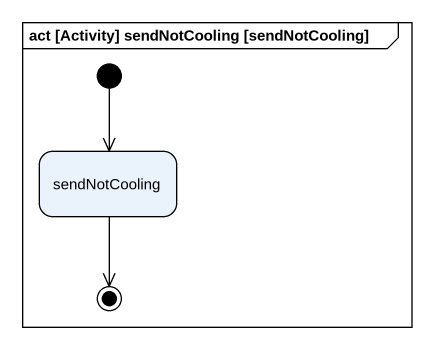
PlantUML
@startuml
mainframe act [Activity] sendNotCooling [sendNotCooling]
hide empty description
state sendNotCooling
[*] --> sendNotCooling
sendNotCooling --> [*]
@enduml
